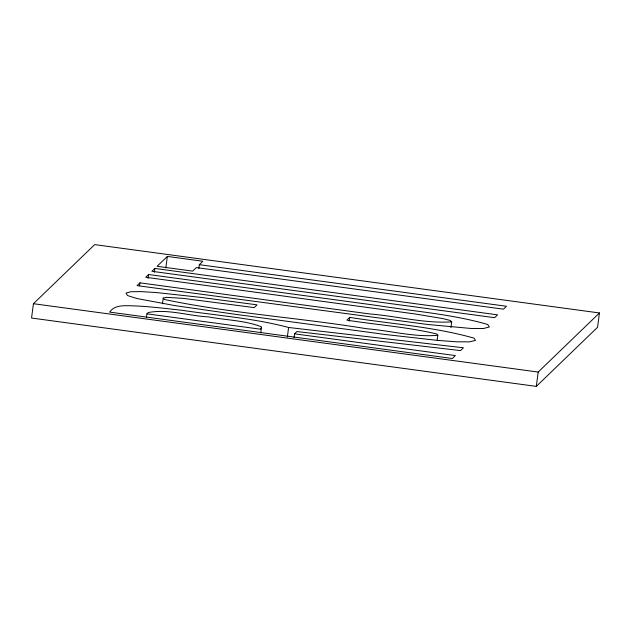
<?xml version="1.0" encoding="UTF-8"?>
<svg xmlns="http://www.w3.org/2000/svg" width="631" height="631" viewBox="0 0 631 631"><rect width="100%" height="100%" fill="white"/><g stroke="black" fill="none" stroke-linecap="round" stroke-linejoin="round"><path stroke-width="0.95" d="M33.435 303.708L31.55 318.04L536.311 386.385L597.565 327.292L599.45 312.96L94.689 244.615L33.435 303.708L538.196 372.053L599.45 312.96M139.577 285.709L139.956 282.846L369.261 313.899C396.639 316.013 424.174 323.64 451.686 321.881L450.936 327.615M148.08 278.342L148.585 274.524L375.776 305.286C413.1 311.312 451.299 313.922 487.708 324.484L489.34 326.984L483.567 328.483L470.931 328.451L427.755 324.492L137.069 285.63L139.956 282.846M146.424 317.645L146.92 313.828L148.261 312.534C168.114 308.748 188.511 315.902 208.396 316.888C225.953 320.201 244.583 320.272 261.352 326.779L260.832 332.845M154.39 272.261L154.887 268.443L497.583 314.845L494.617 317.701L151.921 271.298L154.887 268.443M165.827 267.891L167.341 256.431L202.874 261.242L199.325 264.673L198.82 268.49M162.467 303.834L163.216 298.108L166.308 297.343L183.203 298.368L254.206 307.605L257.069 304.844L201.194 297.43L156.425 292.555L141.013 291.601L130.743 291.735L125.963 293.092L127.517 295.545L136.769 298.495L174.771 305.578L234.795 314.23L386.164 334.596L437.669 340.409L456.615 341.797L469.574 341.86L475.427 340.409L474.047 338.137C433.568 326.708 391.165 323.932 349.724 317.393L346.861 320.146C376.786 324.847 407.247 326.937 436.739 333.98L437.796 335.282L437.173 340.062M287.342 337.033L288.604 327.481C253.701 318.19 217.38 315.547 181.736 310.263C163.5 308.259 145.248 305.901 126.878 305.704C120.505 305.649 113.517 306.319 109.636 312.1L452.332 358.503L455.345 355.584L294.574 333.823L294.078 337.64M349.219 321.211L349.724 317.393M536.311 386.385L538.196 372.053M148.585 274.524L145.729 277.277L415.04 313.954L443.009 318.623L450.163 320.445L451.686 321.881M167.341 256.431L157.103 266.306L192.644 271.117L196.304 267.583L503.459 309.174L506.48 306.264L199.325 264.673M261.455 328.073L260.311 329.177L146.92 313.828M294.574 333.823L296.925 331.551L460.527 350.591L463.446 347.776L288.604 327.481M437.796 335.282C414.07 337.419 390.116 330.565 366.453 328.712C299.339 317.677 230.914 313.481 164.328 299.473L163.216 298.108"/></g></svg>
